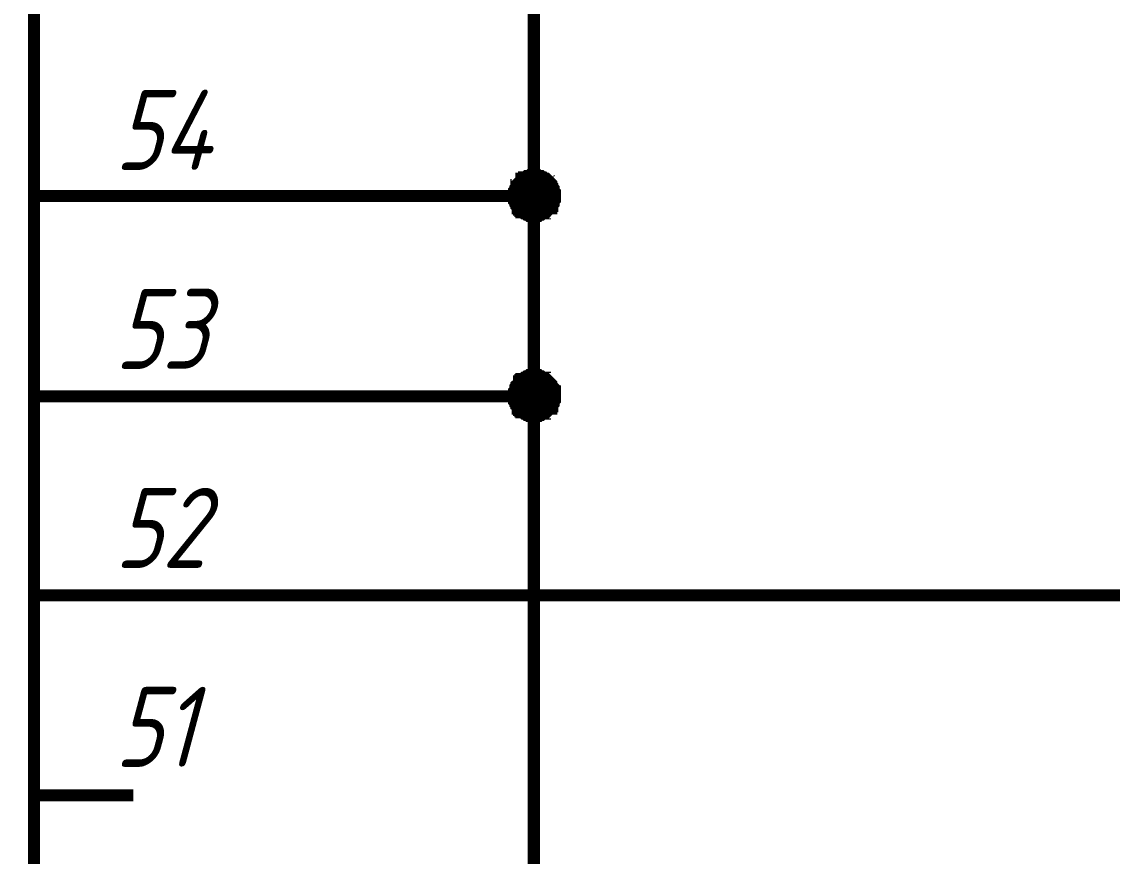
# Model space of a CAD drawing. Extents: x 260 to 1101, y 70 to 664.
# Drawn here: x 903.7 to 930.94, y 475.28 to 496.12 of the extents above; entities that cross this region are included whole.
import ezdxf

# ---------------------------------------------------------------- set-up
doc = ezdxf.new("R2010")
doc.units = 0
doc.header["$MEASUREMENT"] = 0
doc.layers.add('Sheet', color=255, linetype='CONTINUOUS')
doc.styles.add('GOST type A0', font='', dxfattribs={"oblique": 15, "height": 3.5})
doc.styles.get('GOST type A0').set_extended_font_data('GOST type A')

msp = doc.modelspace()

# ---------------------------------------------------------------- linework, layer by layer
at = {"layer": 'Sheet', "const_width": 0.3}
msp.add_lwpolyline([(846.521, 566.796), (904.006, 566.796), (904.006, 391.796), (846.521, 391.796), (846.521, 566.796)], close=True, dxfattribs=at)
at = {"layer": 'Sheet'}
for points, const_width in [([(906.49, 511.776), (909.037, 511.776), (909.037, 511.776), (916.49, 511.776), (916.49, 491.769)], 0.3), ([(915.993, 491.769), (915.993, 491.8), (915.993, 491.831), (915.993, 491.831), (915.993, 491.863), (915.993, 491.894), (916.024, 491.925), (916.024, 491.956), (916.024, 491.956), (916.055, 491.987), (916.055, 492.018), (916.055, 492.049), (916.087, 492.049), (916.087, 492.08), (916.118, 492.111), (916.118, 492.111), (916.149, 492.142), (916.149, 492.142), (916.18, 492.173), (916.18, 492.204), (916.211, 492.204), (916.242, 492.204), (916.242, 492.235), (916.273, 492.235), (916.304, 492.266), (916.304, 492.266), (916.335, 492.266), (916.366, 492.266), (916.397, 492.298), (916.428, 492.298), (916.428, 492.298), (916.459, 492.298), (916.49, 492.298)], 0.3), ([(915.993, 491.769), (915.993, 491.8), (915.993, 491.831), (915.993, 491.831), (915.993, 491.863), (915.993, 491.894), (916.024, 491.925), (916.024, 491.956), (916.024, 491.956), (916.055, 491.987), (916.055, 492.018), (916.055, 492.049), (916.087, 492.049), (916.087, 492.08), (916.118, 492.111), (916.118, 492.111), (916.149, 492.142), (916.149, 492.142), (916.18, 492.173), (916.18, 492.204), (916.211, 492.204), (916.242, 492.204), (916.242, 492.235), (916.273, 492.235), (916.304, 492.266), (916.304, 492.266), (916.335, 492.266), (916.366, 492.266), (916.397, 492.298), (916.428, 492.298), (916.428, 492.298), (916.459, 492.298), (916.49, 492.298)], 0.3), ([(915.993, 491.769), (915.993, 491.8), (915.993, 491.831), (915.993, 491.831), (915.993, 491.863), (915.993, 491.894), (916.024, 491.925), (916.024, 491.956), (916.024, 491.956), (916.055, 491.987), (916.055, 492.018), (916.055, 492.049), (916.087, 492.049), (916.087, 492.08), (916.118, 492.111), (916.118, 492.111), (916.149, 492.142), (916.149, 492.142), (916.18, 492.173), (916.18, 492.204), (916.211, 492.204), (916.242, 492.204), (916.242, 492.235), (916.273, 492.235), (916.304, 492.266), (916.304, 492.266), (916.335, 492.266), (916.366, 492.266), (916.397, 492.298), (916.428, 492.298), (916.428, 492.298), (916.459, 492.298), (916.49, 492.298)], 0.3), ([(915.993, 491.769), (915.993, 491.8), (915.993, 491.831), (915.993, 491.831), (915.993, 491.863), (915.993, 491.894), (916.024, 491.925), (916.024, 491.956), (916.024, 491.956), (916.055, 491.987), (916.055, 492.018), (916.055, 492.049), (916.087, 492.049), (916.087, 492.08), (916.118, 492.111), (916.118, 492.111), (916.149, 492.142), (916.149, 492.142), (916.18, 492.173), (916.18, 492.204), (916.211, 492.204), (916.242, 492.204), (916.242, 492.235), (916.273, 492.235), (916.304, 492.266), (916.304, 492.266), (916.335, 492.266), (916.366, 492.266), (916.397, 492.298), (916.428, 492.298), (916.428, 492.298), (916.459, 492.298), (916.49, 492.298)], 0.3), ([(916.49, 492.298), (916.49, 492.298)], 0.3), ([(916.49, 492.298), (916.521, 492.298), (916.552, 492.298), (916.552, 492.298), (916.583, 492.298), (916.615, 492.266), (916.646, 492.266), (916.677, 492.266), (916.677, 492.266), (916.708, 492.235), (916.739, 492.235), (916.77, 492.204), (916.77, 492.204), (916.801, 492.204), (916.832, 492.173), (916.832, 492.142), (916.863, 492.142), (916.863, 492.111), (916.894, 492.111), (916.925, 492.08), (916.925, 492.049), (916.925, 492.049), (916.956, 492.018), (916.956, 491.987), (916.987, 491.956), (916.987, 491.956), (916.987, 491.925), (916.987, 491.894), (917.018, 491.863), (917.018, 491.831), (917.018, 491.831), (917.018, 491.8), (917.018, 491.769)], 0.3), ([(916.49, 492.298), (916.49, 492.298)], 0.3), ([(916.49, 492.298), (916.521, 492.298), (916.552, 492.298), (916.552, 492.298), (916.583, 492.298), (916.615, 492.266), (916.646, 492.266), (916.677, 492.266), (916.677, 492.266), (916.708, 492.235), (916.739, 492.235), (916.77, 492.204), (916.77, 492.204), (916.801, 492.204), (916.832, 492.173), (916.832, 492.142), (916.863, 492.142), (916.863, 492.111), (916.894, 492.111), (916.925, 492.08), (916.925, 492.049), (916.925, 492.049), (916.956, 492.018), (916.956, 491.987), (916.987, 491.956), (916.987, 491.956), (916.987, 491.925), (916.987, 491.894), (917.018, 491.863), (917.018, 491.831), (917.018, 491.831), (917.018, 491.8), (917.018, 491.769)], 0.3), ([(916.49, 492.298), (916.49, 492.298)], 0.3), ([(916.49, 492.298), (916.521, 492.298), (916.552, 492.298), (916.552, 492.298), (916.583, 492.298), (916.615, 492.266), (916.646, 492.266), (916.677, 492.266), (916.677, 492.266), (916.708, 492.235), (916.739, 492.235), (916.77, 492.204), (916.77, 492.204), (916.801, 492.204), (916.832, 492.173), (916.832, 492.142), (916.863, 492.142), (916.863, 492.111), (916.894, 492.111), (916.925, 492.08), (916.925, 492.049), (916.925, 492.049), (916.956, 492.018), (916.956, 491.987), (916.987, 491.956), (916.987, 491.956), (916.987, 491.925), (916.987, 491.894), (917.018, 491.863), (917.018, 491.831), (917.018, 491.831), (917.018, 491.8), (917.018, 491.769)], 0.3), ([(916.49, 492.298), (916.49, 492.298)], 0.3), ([(916.49, 492.298), (916.521, 492.298), (916.552, 492.298), (916.552, 492.298), (916.583, 492.298), (916.615, 492.266), (916.646, 492.266), (916.677, 492.266), (916.677, 492.266), (916.708, 492.235), (916.739, 492.235), (916.77, 492.204), (916.77, 492.204), (916.801, 492.204), (916.832, 492.173), (916.832, 492.142), (916.863, 492.142), (916.863, 492.111), (916.894, 492.111), (916.925, 492.08), (916.925, 492.049), (916.925, 492.049), (916.956, 492.018), (916.956, 491.987), (916.987, 491.956), (916.987, 491.956), (916.987, 491.925), (916.987, 491.894), (917.018, 491.863), (917.018, 491.831), (917.018, 491.831), (917.018, 491.8), (917.018, 491.769)], 0.3), ([(915.993, 491.769), (915.993, 491.8), (915.993, 491.831), (915.993, 491.831), (915.993, 491.863), (915.993, 491.894), (916.024, 491.925), (916.024, 491.956), (916.024, 491.956), (916.055, 491.987), (916.055, 492.018), (916.055, 492.049), (916.087, 492.049), (916.087, 492.08), (916.118, 492.111), (916.118, 492.111), (916.149, 492.142), (916.149, 492.142), (916.18, 492.173), (916.18, 492.204), (916.211, 492.204), (916.242, 492.204), (916.242, 492.235), (916.273, 492.235), (916.304, 492.266), (916.304, 492.266), (916.335, 492.266), (916.366, 492.266), (916.397, 492.298), (916.428, 492.298), (916.428, 492.298), (916.459, 492.298), (916.49, 492.298)], 0.0991), ([(915.993, 491.769), (915.993, 491.8), (915.993, 491.831), (915.993, 491.831), (915.993, 491.863), (915.993, 491.894), (916.024, 491.925), (916.024, 491.956), (916.024, 491.956), (916.055, 491.987), (916.055, 492.018), (916.055, 492.049), (916.087, 492.049), (916.087, 492.08), (916.118, 492.111), (916.118, 492.111), (916.149, 492.142), (916.149, 492.142), (916.18, 492.173), (916.18, 492.204), (916.211, 492.204), (916.242, 492.204), (916.242, 492.235), (916.273, 492.235), (916.304, 492.266), (916.304, 492.266), (916.335, 492.266), (916.366, 492.266), (916.397, 492.298), (916.428, 492.298), (916.428, 492.298), (916.459, 492.298), (916.49, 492.298)], 0.0991), ([(915.993, 491.769), (915.993, 491.8), (915.993, 491.831), (915.993, 491.831), (915.993, 491.863), (915.993, 491.894), (916.024, 491.925), (916.024, 491.956), (916.024, 491.956), (916.055, 491.987), (916.055, 492.018), (916.055, 492.049), (916.087, 492.049), (916.087, 492.08), (916.118, 492.111), (916.118, 492.111), (916.149, 492.142), (916.149, 492.142), (916.18, 492.173), (916.18, 492.204), (916.211, 492.204), (916.242, 492.204), (916.242, 492.235), (916.273, 492.235), (916.304, 492.266), (916.304, 492.266), (916.335, 492.266), (916.366, 492.266), (916.397, 492.298), (916.428, 492.298), (916.428, 492.298), (916.459, 492.298), (916.49, 492.298)], 0.0991), ([(915.993, 491.769), (915.993, 491.8), (915.993, 491.831), (915.993, 491.831), (915.993, 491.863), (915.993, 491.894), (916.024, 491.925), (916.024, 491.956), (916.024, 491.956), (916.055, 491.987), (916.055, 492.018), (916.055, 492.049), (916.087, 492.049), (916.087, 492.08), (916.118, 492.111), (916.118, 492.111), (916.149, 492.142), (916.149, 492.142), (916.18, 492.173), (916.18, 492.204), (916.211, 492.204), (916.242, 492.204), (916.242, 492.235), (916.273, 492.235), (916.304, 492.266), (916.304, 492.266), (916.335, 492.266), (916.366, 492.266), (916.397, 492.298), (916.428, 492.298), (916.428, 492.298), (916.459, 492.298), (916.49, 492.298)], 0.0991), ([(916.49, 492.298), (916.49, 492.298)], 0.0991), ([(916.49, 492.298), (916.521, 492.298), (916.552, 492.298), (916.552, 492.298), (916.583, 492.298), (916.615, 492.266), (916.646, 492.266), (916.677, 492.266), (916.677, 492.266), (916.708, 492.235), (916.739, 492.235), (916.77, 492.204), (916.77, 492.204), (916.801, 492.204), (916.832, 492.173), (916.832, 492.142), (916.863, 492.142), (916.863, 492.111), (916.894, 492.111), (916.925, 492.08), (916.925, 492.049), (916.925, 492.049), (916.956, 492.018), (916.956, 491.987), (916.987, 491.956), (916.987, 491.956), (916.987, 491.925), (916.987, 491.894), (917.018, 491.863), (917.018, 491.831), (917.018, 491.831), (917.018, 491.8), (917.018, 491.769)], 0.0991), ([(916.49, 492.298), (916.49, 492.298)], 0.0991), ([(916.49, 492.298), (916.521, 492.298), (916.552, 492.298), (916.552, 492.298), (916.583, 492.298), (916.615, 492.266), (916.646, 492.266), (916.677, 492.266), (916.677, 492.266), (916.708, 492.235), (916.739, 492.235), (916.77, 492.204), (916.77, 492.204), (916.801, 492.204), (916.832, 492.173), (916.832, 492.142), (916.863, 492.142), (916.863, 492.111), (916.894, 492.111), (916.925, 492.08), (916.925, 492.049), (916.925, 492.049), (916.956, 492.018), (916.956, 491.987), (916.987, 491.956), (916.987, 491.956), (916.987, 491.925), (916.987, 491.894), (917.018, 491.863), (917.018, 491.831), (917.018, 491.831), (917.018, 491.8), (917.018, 491.769)], 0.0991), ([(916.49, 492.298), (916.49, 492.298)], 0.0991), ([(916.49, 492.298), (916.521, 492.298), (916.552, 492.298), (916.552, 492.298), (916.583, 492.298), (916.615, 492.266), (916.646, 492.266), (916.677, 492.266), (916.677, 492.266), (916.708, 492.235), (916.739, 492.235), (916.77, 492.204), (916.77, 492.204), (916.801, 492.204), (916.832, 492.173), (916.832, 492.142), (916.863, 492.142), (916.863, 492.111), (916.894, 492.111), (916.925, 492.08), (916.925, 492.049), (916.925, 492.049), (916.956, 492.018), (916.956, 491.987), (916.987, 491.956), (916.987, 491.956), (916.987, 491.925), (916.987, 491.894), (917.018, 491.863), (917.018, 491.831), (917.018, 491.831), (917.018, 491.8), (917.018, 491.769)], 0.0991), ([(916.49, 492.298), (916.49, 492.298)], 0.0991), ([(916.49, 492.298), (916.521, 492.298), (916.552, 492.298), (916.552, 492.298), (916.583, 492.298), (916.615, 492.266), (916.646, 492.266), (916.677, 492.266), (916.677, 492.266), (916.708, 492.235), (916.739, 492.235), (916.77, 492.204), (916.77, 492.204), (916.801, 492.204), (916.832, 492.173), (916.832, 492.142), (916.863, 492.142), (916.863, 492.111), (916.894, 492.111), (916.925, 492.08), (916.925, 492.049), (916.925, 492.049), (916.956, 492.018), (916.956, 491.987), (916.987, 491.956), (916.987, 491.956), (916.987, 491.925), (916.987, 491.894), (917.018, 491.863), (917.018, 491.831), (917.018, 491.831), (917.018, 491.8), (917.018, 491.769)], 0.0991), ([(904.006, 491.769), (906.49, 491.769)], 0.3), ([(906.49, 491.769), (911.583, 491.769), (911.583, 491.769), (916.49, 491.769), (916.49, 486.768)], 0.3), ([(916.49, 491.272), (916.459, 491.272), (916.428, 491.272), (916.428, 491.272), (916.397, 491.272), (916.366, 491.272), (916.335, 491.303), (916.304, 491.303), (916.304, 491.303), (916.273, 491.334), (916.242, 491.334), (916.242, 491.334), (916.211, 491.365), (916.18, 491.365), (916.18, 491.397), (916.149, 491.397), (916.149, 491.428), (916.118, 491.428), (916.118, 491.459), (916.087, 491.459), (916.087, 491.49), (916.055, 491.521), (916.055, 491.521), (916.055, 491.552), (916.024, 491.583), (916.024, 491.583), (916.024, 491.614), (915.993, 491.645), (915.993, 491.676), (915.993, 491.707), (915.993, 491.707), (915.993, 491.738), (915.993, 491.769)], 0.3), ([(915.993, 491.769), (915.993, 491.769)], 0.3), ([(916.49, 491.272), (916.459, 491.272), (916.428, 491.272), (916.428, 491.272), (916.397, 491.272), (916.366, 491.272), (916.335, 491.303), (916.304, 491.303), (916.304, 491.303), (916.273, 491.334), (916.242, 491.334), (916.242, 491.334), (916.211, 491.365), (916.18, 491.365), (916.18, 491.397), (916.149, 491.397), (916.149, 491.428), (916.118, 491.428), (916.118, 491.459), (916.087, 491.459), (916.087, 491.49), (916.055, 491.521), (916.055, 491.521), (916.055, 491.552), (916.024, 491.583), (916.024, 491.583), (916.024, 491.614), (915.993, 491.645), (915.993, 491.676), (915.993, 491.707), (915.993, 491.707), (915.993, 491.738), (915.993, 491.769)], 0.3), ([(915.993, 491.769), (915.993, 491.769)], 0.3), ([(916.49, 491.272), (916.459, 491.272), (916.428, 491.272), (916.428, 491.272), (916.397, 491.272), (916.366, 491.272), (916.335, 491.303), (916.304, 491.303), (916.304, 491.303), (916.273, 491.334), (916.242, 491.334), (916.242, 491.334), (916.211, 491.365), (916.18, 491.365), (916.18, 491.397), (916.149, 491.397), (916.149, 491.428), (916.118, 491.428), (916.118, 491.459), (916.087, 491.459), (916.087, 491.49), (916.055, 491.521), (916.055, 491.521), (916.055, 491.552), (916.024, 491.583), (916.024, 491.583), (916.024, 491.614), (915.993, 491.645), (915.993, 491.676), (915.993, 491.707), (915.993, 491.707), (915.993, 491.738), (915.993, 491.769)], 0.3), ([(915.993, 491.769), (915.993, 491.769)], 0.3), ([(916.49, 491.272), (916.459, 491.272), (916.428, 491.272), (916.428, 491.272), (916.397, 491.272), (916.366, 491.272), (916.335, 491.303), (916.304, 491.303), (916.304, 491.303), (916.273, 491.334), (916.242, 491.334), (916.242, 491.334), (916.211, 491.365), (916.18, 491.365), (916.18, 491.397), (916.149, 491.397), (916.149, 491.428), (916.118, 491.428), (916.118, 491.459), (916.087, 491.459), (916.087, 491.49), (916.055, 491.521), (916.055, 491.521), (916.055, 491.552), (916.024, 491.583), (916.024, 491.583), (916.024, 491.614), (915.993, 491.645), (915.993, 491.676), (915.993, 491.707), (915.993, 491.707), (915.993, 491.738), (915.993, 491.769)], 0.3), ([(915.993, 491.769), (915.993, 491.769)], 0.3), ([(917.018, 491.769), (917.018, 491.738), (917.018, 491.707), (917.018, 491.707), (917.018, 491.676), (916.987, 491.645), (916.987, 491.614), (916.987, 491.583), (916.987, 491.583), (916.956, 491.552), (916.956, 491.521), (916.925, 491.521), (916.925, 491.49), (916.925, 491.459), (916.894, 491.459), (916.863, 491.428), (916.863, 491.428), (916.832, 491.397), (916.832, 491.397), (916.801, 491.365), (916.77, 491.365), (916.77, 491.334), (916.739, 491.334), (916.708, 491.334), (916.677, 491.303), (916.677, 491.303), (916.646, 491.303), (916.615, 491.272), (916.583, 491.272), (916.552, 491.272), (916.552, 491.272), (916.521, 491.272), (916.49, 491.272)], 0.3), ([(917.018, 491.769), (917.018, 491.738), (917.018, 491.707), (917.018, 491.707), (917.018, 491.676), (916.987, 491.645), (916.987, 491.614), (916.987, 491.583), (916.987, 491.583), (916.956, 491.552), (916.956, 491.521), (916.925, 491.521), (916.925, 491.49), (916.925, 491.459), (916.894, 491.459), (916.863, 491.428), (916.863, 491.428), (916.832, 491.397), (916.832, 491.397), (916.801, 491.365), (916.77, 491.365), (916.77, 491.334), (916.739, 491.334), (916.708, 491.334), (916.677, 491.303), (916.677, 491.303), (916.646, 491.303), (916.615, 491.272), (916.583, 491.272), (916.552, 491.272), (916.552, 491.272), (916.521, 491.272), (916.49, 491.272)], 0.3), ([(917.018, 491.769), (917.018, 491.738), (917.018, 491.707), (917.018, 491.707), (917.018, 491.676), (916.987, 491.645), (916.987, 491.614), (916.987, 491.583), (916.987, 491.583), (916.956, 491.552), (916.956, 491.521), (916.925, 491.521), (916.925, 491.49), (916.925, 491.459), (916.894, 491.459), (916.863, 491.428), (916.863, 491.428), (916.832, 491.397), (916.832, 491.397), (916.801, 491.365), (916.77, 491.365), (916.77, 491.334), (916.739, 491.334), (916.708, 491.334), (916.677, 491.303), (916.677, 491.303), (916.646, 491.303), (916.615, 491.272), (916.583, 491.272), (916.552, 491.272), (916.552, 491.272), (916.521, 491.272), (916.49, 491.272)], 0.3), ([(917.018, 491.769), (917.018, 491.738), (917.018, 491.707), (917.018, 491.707), (917.018, 491.676), (916.987, 491.645), (916.987, 491.614), (916.987, 491.583), (916.987, 491.583), (916.956, 491.552), (916.956, 491.521), (916.925, 491.521), (916.925, 491.49), (916.925, 491.459), (916.894, 491.459), (916.863, 491.428), (916.863, 491.428), (916.832, 491.397), (916.832, 491.397), (916.801, 491.365), (916.77, 491.365), (916.77, 491.334), (916.739, 491.334), (916.708, 491.334), (916.677, 491.303), (916.677, 491.303), (916.646, 491.303), (916.615, 491.272), (916.583, 491.272), (916.552, 491.272), (916.552, 491.272), (916.521, 491.272), (916.49, 491.272)], 0.3), ([(917.018, 491.769), (917.018, 491.769), (917.018, 491.769), (917.018, 491.769), (917.018, 491.769), (917.018, 491.769), (917.018, 491.769), (917.018, 491.769), (917.018, 491.769), (917.018, 491.769), (917.018, 491.769), (917.018, 491.769), (917.018, 491.769), (917.018, 491.769), (917.018, 491.769), (917.018, 491.769), (917.018, 491.769), (917.018, 491.769), (917.018, 491.769), (917.018, 491.769), (917.018, 491.769), (917.018, 491.769), (917.018, 491.769), (917.018, 491.769), (917.018, 491.769), (917.018, 491.769), (917.018, 491.769), (917.018, 491.769), (917.018, 491.769), (917.018, 491.769), (917.018, 491.769), (917.018, 491.769), (917.018, 491.769)], 0.3), ([(917.018, 491.769), (917.018, 491.769)], 0.3), ([(917.018, 491.769), (917.018, 491.769), (917.018, 491.769), (917.018, 491.769), (917.018, 491.769), (917.018, 491.769), (917.018, 491.769), (917.018, 491.769), (917.018, 491.769), (917.018, 491.769), (917.018, 491.769), (917.018, 491.769), (917.018, 491.769), (917.018, 491.769), (917.018, 491.769), (917.018, 491.769), (917.018, 491.769), (917.018, 491.769), (917.018, 491.769), (917.018, 491.769), (917.018, 491.769), (917.018, 491.769), (917.018, 491.769), (917.018, 491.769), (917.018, 491.769), (917.018, 491.769), (917.018, 491.769), (917.018, 491.769), (917.018, 491.769), (917.018, 491.769), (917.018, 491.769), (917.018, 491.769), (917.018, 491.769)], 0.3), ([(917.018, 491.769), (917.018, 491.769)], 0.3), ([(917.018, 491.769), (917.018, 491.769), (917.018, 491.769), (917.018, 491.769), (917.018, 491.769), (917.018, 491.769), (917.018, 491.769), (917.018, 491.769), (917.018, 491.769), (917.018, 491.769), (917.018, 491.769), (917.018, 491.769), (917.018, 491.769), (917.018, 491.769), (917.018, 491.769), (917.018, 491.769), (917.018, 491.769), (917.018, 491.769), (917.018, 491.769), (917.018, 491.769), (917.018, 491.769), (917.018, 491.769), (917.018, 491.769), (917.018, 491.769), (917.018, 491.769), (917.018, 491.769), (917.018, 491.769), (917.018, 491.769), (917.018, 491.769), (917.018, 491.769), (917.018, 491.769), (917.018, 491.769), (917.018, 491.769)], 0.3), ([(917.018, 491.769), (917.018, 491.769)], 0.3), ([(917.018, 491.769), (917.018, 491.769), (917.018, 491.769), (917.018, 491.769), (917.018, 491.769), (917.018, 491.769), (917.018, 491.769), (917.018, 491.769), (917.018, 491.769), (917.018, 491.769), (917.018, 491.769), (917.018, 491.769), (917.018, 491.769), (917.018, 491.769), (917.018, 491.769), (917.018, 491.769), (917.018, 491.769), (917.018, 491.769), (917.018, 491.769), (917.018, 491.769), (917.018, 491.769), (917.018, 491.769), (917.018, 491.769), (917.018, 491.769), (917.018, 491.769), (917.018, 491.769), (917.018, 491.769), (917.018, 491.769), (917.018, 491.769), (917.018, 491.769), (917.018, 491.769), (917.018, 491.769), (917.018, 491.769)], 0.3), ([(917.018, 491.769), (917.018, 491.769)], 0.3), ([(916.49, 491.272), (916.459, 491.272), (916.428, 491.272), (916.428, 491.272), (916.397, 491.272), (916.366, 491.272), (916.335, 491.303), (916.304, 491.303), (916.304, 491.303), (916.273, 491.334), (916.242, 491.334), (916.242, 491.334), (916.211, 491.365), (916.18, 491.365), (916.18, 491.397), (916.149, 491.397), (916.149, 491.428), (916.118, 491.428), (916.118, 491.459), (916.087, 491.459), (916.087, 491.49), (916.055, 491.521), (916.055, 491.521), (916.055, 491.552), (916.024, 491.583), (916.024, 491.583), (916.024, 491.614), (915.993, 491.645), (915.993, 491.676), (915.993, 491.707), (915.993, 491.707), (915.993, 491.738), (915.993, 491.769)], 0.0991), ([(915.993, 491.769), (915.993, 491.769)], 0.0991), ([(916.49, 491.272), (916.459, 491.272), (916.428, 491.272), (916.428, 491.272), (916.397, 491.272), (916.366, 491.272), (916.335, 491.303), (916.304, 491.303), (916.304, 491.303), (916.273, 491.334), (916.242, 491.334), (916.242, 491.334), (916.211, 491.365), (916.18, 491.365), (916.18, 491.397), (916.149, 491.397), (916.149, 491.428), (916.118, 491.428), (916.118, 491.459), (916.087, 491.459), (916.087, 491.49), (916.055, 491.521), (916.055, 491.521), (916.055, 491.552), (916.024, 491.583), (916.024, 491.583), (916.024, 491.614), (915.993, 491.645), (915.993, 491.676), (915.993, 491.707), (915.993, 491.707), (915.993, 491.738), (915.993, 491.769)], 0.0991), ([(915.993, 491.769), (915.993, 491.769)], 0.0991), ([(916.49, 491.272), (916.459, 491.272), (916.428, 491.272), (916.428, 491.272), (916.397, 491.272), (916.366, 491.272), (916.335, 491.303), (916.304, 491.303), (916.304, 491.303), (916.273, 491.334), (916.242, 491.334), (916.242, 491.334), (916.211, 491.365), (916.18, 491.365), (916.18, 491.397), (916.149, 491.397), (916.149, 491.428), (916.118, 491.428), (916.118, 491.459), (916.087, 491.459), (916.087, 491.49), (916.055, 491.521), (916.055, 491.521), (916.055, 491.552), (916.024, 491.583), (916.024, 491.583), (916.024, 491.614), (915.993, 491.645), (915.993, 491.676), (915.993, 491.707), (915.993, 491.707), (915.993, 491.738), (915.993, 491.769)], 0.0991), ([(915.993, 491.769), (915.993, 491.769)], 0.0991), ([(916.49, 491.272), (916.459, 491.272), (916.428, 491.272), (916.428, 491.272), (916.397, 491.272), (916.366, 491.272), (916.335, 491.303), (916.304, 491.303), (916.304, 491.303), (916.273, 491.334), (916.242, 491.334), (916.242, 491.334), (916.211, 491.365), (916.18, 491.365), (916.18, 491.397), (916.149, 491.397), (916.149, 491.428), (916.118, 491.428), (916.118, 491.459), (916.087, 491.459), (916.087, 491.49), (916.055, 491.521), (916.055, 491.521), (916.055, 491.552), (916.024, 491.583), (916.024, 491.583), (916.024, 491.614), (915.993, 491.645), (915.993, 491.676), (915.993, 491.707), (915.993, 491.707), (915.993, 491.738), (915.993, 491.769)], 0.0991), ([(915.993, 491.769), (915.993, 491.769)], 0.0991), ([(917.018, 491.769), (917.018, 491.738), (917.018, 491.707), (917.018, 491.707), (917.018, 491.676), (916.987, 491.645), (916.987, 491.614), (916.987, 491.583), (916.987, 491.583), (916.956, 491.552), (916.956, 491.521), (916.925, 491.521), (916.925, 491.49), (916.925, 491.459), (916.894, 491.459), (916.863, 491.428), (916.863, 491.428), (916.832, 491.397), (916.832, 491.397), (916.801, 491.365), (916.77, 491.365), (916.77, 491.334), (916.739, 491.334), (916.708, 491.334), (916.677, 491.303), (916.677, 491.303), (916.646, 491.303), (916.615, 491.272), (916.583, 491.272), (916.552, 491.272), (916.552, 491.272), (916.521, 491.272), (916.49, 491.272)], 0.0991), ([(917.018, 491.769), (917.018, 491.738), (917.018, 491.707), (917.018, 491.707), (917.018, 491.676), (916.987, 491.645), (916.987, 491.614), (916.987, 491.583), (916.987, 491.583), (916.956, 491.552), (916.956, 491.521), (916.925, 491.521), (916.925, 491.49), (916.925, 491.459), (916.894, 491.459), (916.863, 491.428), (916.863, 491.428), (916.832, 491.397), (916.832, 491.397), (916.801, 491.365), (916.77, 491.365), (916.77, 491.334), (916.739, 491.334), (916.708, 491.334), (916.677, 491.303), (916.677, 491.303), (916.646, 491.303), (916.615, 491.272), (916.583, 491.272), (916.552, 491.272), (916.552, 491.272), (916.521, 491.272), (916.49, 491.272)], 0.0991), ([(917.018, 491.769), (917.018, 491.738), (917.018, 491.707), (917.018, 491.707), (917.018, 491.676), (916.987, 491.645), (916.987, 491.614), (916.987, 491.583), (916.987, 491.583), (916.956, 491.552), (916.956, 491.521), (916.925, 491.521), (916.925, 491.49), (916.925, 491.459), (916.894, 491.459), (916.863, 491.428), (916.863, 491.428), (916.832, 491.397), (916.832, 491.397), (916.801, 491.365), (916.77, 491.365), (916.77, 491.334), (916.739, 491.334), (916.708, 491.334), (916.677, 491.303), (916.677, 491.303), (916.646, 491.303), (916.615, 491.272), (916.583, 491.272), (916.552, 491.272), (916.552, 491.272), (916.521, 491.272), (916.49, 491.272)], 0.0991), ([(917.018, 491.769), (917.018, 491.738), (917.018, 491.707), (917.018, 491.707), (917.018, 491.676), (916.987, 491.645), (916.987, 491.614), (916.987, 491.583), (916.987, 491.583), (916.956, 491.552), (916.956, 491.521), (916.925, 491.521), (916.925, 491.49), (916.925, 491.459), (916.894, 491.459), (916.863, 491.428), (916.863, 491.428), (916.832, 491.397), (916.832, 491.397), (916.801, 491.365), (916.77, 491.365), (916.77, 491.334), (916.739, 491.334), (916.708, 491.334), (916.677, 491.303), (916.677, 491.303), (916.646, 491.303), (916.615, 491.272), (916.583, 491.272), (916.552, 491.272), (916.552, 491.272), (916.521, 491.272), (916.49, 491.272)], 0.0991), ([(917.018, 491.769), (917.018, 491.769), (917.018, 491.769), (917.018, 491.769), (917.018, 491.769), (917.018, 491.769), (917.018, 491.769), (917.018, 491.769), (917.018, 491.769), (917.018, 491.769), (917.018, 491.769), (917.018, 491.769), (917.018, 491.769), (917.018, 491.769), (917.018, 491.769), (917.018, 491.769), (917.018, 491.769), (917.018, 491.769), (917.018, 491.769), (917.018, 491.769), (917.018, 491.769), (917.018, 491.769), (917.018, 491.769), (917.018, 491.769), (917.018, 491.769), (917.018, 491.769), (917.018, 491.769), (917.018, 491.769), (917.018, 491.769), (917.018, 491.769), (917.018, 491.769), (917.018, 491.769), (917.018, 491.769)], 0.0991), ([(917.018, 491.769), (917.018, 491.769)], 0.0991), ([(917.018, 491.769), (917.018, 491.769), (917.018, 491.769), (917.018, 491.769), (917.018, 491.769), (917.018, 491.769), (917.018, 491.769), (917.018, 491.769), (917.018, 491.769), (917.018, 491.769), (917.018, 491.769), (917.018, 491.769), (917.018, 491.769), (917.018, 491.769), (917.018, 491.769), (917.018, 491.769), (917.018, 491.769), (917.018, 491.769), (917.018, 491.769), (917.018, 491.769), (917.018, 491.769), (917.018, 491.769), (917.018, 491.769), (917.018, 491.769), (917.018, 491.769), (917.018, 491.769), (917.018, 491.769), (917.018, 491.769), (917.018, 491.769), (917.018, 491.769), (917.018, 491.769), (917.018, 491.769), (917.018, 491.769)], 0.0991), ([(917.018, 491.769), (917.018, 491.769)], 0.0991), ([(917.018, 491.769), (917.018, 491.769), (917.018, 491.769), (917.018, 491.769), (917.018, 491.769), (917.018, 491.769), (917.018, 491.769), (917.018, 491.769), (917.018, 491.769), (917.018, 491.769), (917.018, 491.769), (917.018, 491.769), (917.018, 491.769), (917.018, 491.769), (917.018, 491.769), (917.018, 491.769), (917.018, 491.769), (917.018, 491.769), (917.018, 491.769), (917.018, 491.769), (917.018, 491.769), (917.018, 491.769), (917.018, 491.769), (917.018, 491.769), (917.018, 491.769), (917.018, 491.769), (917.018, 491.769), (917.018, 491.769), (917.018, 491.769), (917.018, 491.769), (917.018, 491.769), (917.018, 491.769), (917.018, 491.769)], 0.0991), ([(917.018, 491.769), (917.018, 491.769)], 0.0991), ([(917.018, 491.769), (917.018, 491.769), (917.018, 491.769), (917.018, 491.769), (917.018, 491.769), (917.018, 491.769), (917.018, 491.769), (917.018, 491.769), (917.018, 491.769), (917.018, 491.769), (917.018, 491.769), (917.018, 491.769), (917.018, 491.769), (917.018, 491.769), (917.018, 491.769), (917.018, 491.769), (917.018, 491.769), (917.018, 491.769), (917.018, 491.769), (917.018, 491.769), (917.018, 491.769), (917.018, 491.769), (917.018, 491.769), (917.018, 491.769), (917.018, 491.769), (917.018, 491.769), (917.018, 491.769), (917.018, 491.769), (917.018, 491.769), (917.018, 491.769), (917.018, 491.769), (917.018, 491.769), (917.018, 491.769)], 0.0991), ([(917.018, 491.769), (917.018, 491.769)], 0.0991), ([(915.993, 486.768), (915.993, 486.799), (915.993, 486.83), (915.993, 486.861), (915.993, 486.892), (915.993, 486.892), (916.024, 486.923), (916.024, 486.954), (916.024, 486.985), (916.055, 487.016), (916.055, 487.016), (916.055, 487.047), (916.087, 487.078), (916.087, 487.078), (916.118, 487.109), (916.118, 487.14), (916.149, 487.14), (916.149, 487.171), (916.18, 487.171), (916.18, 487.203), (916.211, 487.203), (916.242, 487.234), (916.242, 487.234), (916.273, 487.234), (916.304, 487.265), (916.304, 487.265), (916.335, 487.265), (916.366, 487.296), (916.397, 487.296), (916.428, 487.296), (916.428, 487.296), (916.459, 487.296), (916.49, 487.296)], 0.3), ([(915.993, 486.768), (915.993, 486.799), (915.993, 486.83), (915.993, 486.861), (915.993, 486.892), (915.993, 486.892), (916.024, 486.923), (916.024, 486.954), (916.024, 486.985), (916.055, 487.016), (916.055, 487.016), (916.055, 487.047), (916.087, 487.078), (916.087, 487.078), (916.118, 487.109), (916.118, 487.14), (916.149, 487.14), (916.149, 487.171), (916.18, 487.171), (916.18, 487.203), (916.211, 487.203), (916.242, 487.234), (916.242, 487.234), (916.273, 487.234), (916.304, 487.265), (916.304, 487.265), (916.335, 487.265), (916.366, 487.296), (916.397, 487.296), (916.428, 487.296), (916.428, 487.296), (916.459, 487.296), (916.49, 487.296)], 0.3), ([(915.993, 486.768), (915.993, 486.799), (915.993, 486.83), (915.993, 486.861), (915.993, 486.892), (915.993, 486.892), (916.024, 486.923), (916.024, 486.954), (916.024, 486.985), (916.055, 487.016), (916.055, 487.016), (916.055, 487.047), (916.087, 487.078), (916.087, 487.078), (916.118, 487.109), (916.118, 487.14), (916.149, 487.14), (916.149, 487.171), (916.18, 487.171), (916.18, 487.203), (916.211, 487.203), (916.242, 487.234), (916.242, 487.234), (916.273, 487.234), (916.304, 487.265), (916.304, 487.265), (916.335, 487.265), (916.366, 487.296), (916.397, 487.296), (916.428, 487.296), (916.428, 487.296), (916.459, 487.296), (916.49, 487.296)], 0.3), ([(915.993, 486.768), (915.993, 486.799), (915.993, 486.83), (915.993, 486.861), (915.993, 486.892), (915.993, 486.892), (916.024, 486.923), (916.024, 486.954), (916.024, 486.985), (916.055, 487.016), (916.055, 487.016), (916.055, 487.047), (916.087, 487.078), (916.087, 487.078), (916.118, 487.109), (916.118, 487.14), (916.149, 487.14), (916.149, 487.171), (916.18, 487.171), (916.18, 487.203), (916.211, 487.203), (916.242, 487.234), (916.242, 487.234), (916.273, 487.234), (916.304, 487.265), (916.304, 487.265), (916.335, 487.265), (916.366, 487.296), (916.397, 487.296), (916.428, 487.296), (916.428, 487.296), (916.459, 487.296), (916.49, 487.296)], 0.3), ([(915.993, 486.768), (915.993, 486.799), (915.993, 486.83), (915.993, 486.861), (915.993, 486.892), (915.993, 486.892), (916.024, 486.923), (916.024, 486.954), (916.024, 486.985), (916.055, 487.016), (916.055, 487.016), (916.055, 487.047), (916.087, 487.078), (916.087, 487.078), (916.118, 487.109), (916.118, 487.14), (916.149, 487.14), (916.149, 487.171), (916.18, 487.171), (916.18, 487.203), (916.211, 487.203), (916.242, 487.234), (916.242, 487.234), (916.273, 487.234), (916.304, 487.265), (916.304, 487.265), (916.335, 487.265), (916.366, 487.296), (916.397, 487.296), (916.428, 487.296), (916.428, 487.296), (916.459, 487.296), (916.49, 487.296)], 0.0991), ([(915.993, 486.768), (915.993, 486.799), (915.993, 486.83), (915.993, 486.861), (915.993, 486.892), (915.993, 486.892), (916.024, 486.923), (916.024, 486.954), (916.024, 486.985), (916.055, 487.016), (916.055, 487.016), (916.055, 487.047), (916.087, 487.078), (916.087, 487.078), (916.118, 487.109), (916.118, 487.14), (916.149, 487.14), (916.149, 487.171), (916.18, 487.171), (916.18, 487.203), (916.211, 487.203), (916.242, 487.234), (916.242, 487.234), (916.273, 487.234), (916.304, 487.265), (916.304, 487.265), (916.335, 487.265), (916.366, 487.296), (916.397, 487.296), (916.428, 487.296), (916.428, 487.296), (916.459, 487.296), (916.49, 487.296)], 0.0991), ([(915.993, 486.768), (915.993, 486.799), (915.993, 486.83), (915.993, 486.861), (915.993, 486.892), (915.993, 486.892), (916.024, 486.923), (916.024, 486.954), (916.024, 486.985), (916.055, 487.016), (916.055, 487.016), (916.055, 487.047), (916.087, 487.078), (916.087, 487.078), (916.118, 487.109), (916.118, 487.14), (916.149, 487.14), (916.149, 487.171), (916.18, 487.171), (916.18, 487.203), (916.211, 487.203), (916.242, 487.234), (916.242, 487.234), (916.273, 487.234), (916.304, 487.265), (916.304, 487.265), (916.335, 487.265), (916.366, 487.296), (916.397, 487.296), (916.428, 487.296), (916.428, 487.296), (916.459, 487.296), (916.49, 487.296)], 0.0991), ([(915.993, 486.768), (915.993, 486.799), (915.993, 486.83), (915.993, 486.861), (915.993, 486.892), (915.993, 486.892), (916.024, 486.923), (916.024, 486.954), (916.024, 486.985), (916.055, 487.016), (916.055, 487.016), (916.055, 487.047), (916.087, 487.078), (916.087, 487.078), (916.118, 487.109), (916.118, 487.14), (916.149, 487.14), (916.149, 487.171), (916.18, 487.171), (916.18, 487.203), (916.211, 487.203), (916.242, 487.234), (916.242, 487.234), (916.273, 487.234), (916.304, 487.265), (916.304, 487.265), (916.335, 487.265), (916.366, 487.296), (916.397, 487.296), (916.428, 487.296), (916.428, 487.296), (916.459, 487.296), (916.49, 487.296)], 0.0991), ([(916.49, 487.296), (916.49, 487.296)], 0.3), ([(916.49, 487.296), (916.521, 487.296), (916.552, 487.296), (916.552, 487.296), (916.583, 487.296), (916.615, 487.296), (916.646, 487.265), (916.677, 487.265), (916.677, 487.265), (916.708, 487.234), (916.739, 487.234), (916.77, 487.234), (916.77, 487.203), (916.801, 487.203), (916.832, 487.171), (916.832, 487.171), (916.863, 487.14), (916.863, 487.14), (916.894, 487.109), (916.925, 487.078), (916.925, 487.078), (916.925, 487.047), (916.956, 487.016), (916.956, 487.016), (916.987, 486.985), (916.987, 486.954), (916.987, 486.923), (916.987, 486.892), (917.018, 486.892), (917.018, 486.861), (917.018, 486.83), (917.018, 486.799), (917.018, 486.768)], 0.3), ([(916.49, 487.296), (916.49, 487.296)], 0.3), ([(916.49, 487.296), (916.521, 487.296), (916.552, 487.296), (916.552, 487.296), (916.583, 487.296), (916.615, 487.296), (916.646, 487.265), (916.677, 487.265), (916.677, 487.265), (916.708, 487.234), (916.739, 487.234), (916.77, 487.234), (916.77, 487.203), (916.801, 487.203), (916.832, 487.171), (916.832, 487.171), (916.863, 487.14), (916.863, 487.14), (916.894, 487.109), (916.925, 487.078), (916.925, 487.078), (916.925, 487.047), (916.956, 487.016), (916.956, 487.016), (916.987, 486.985), (916.987, 486.954), (916.987, 486.923), (916.987, 486.892), (917.018, 486.892), (917.018, 486.861), (917.018, 486.83), (917.018, 486.799), (917.018, 486.768)], 0.3), ([(916.49, 487.296), (916.49, 487.296)], 0.3), ([(916.49, 487.296), (916.521, 487.296), (916.552, 487.296), (916.552, 487.296), (916.583, 487.296), (916.615, 487.296), (916.646, 487.265), (916.677, 487.265), (916.677, 487.265), (916.708, 487.234), (916.739, 487.234), (916.77, 487.234), (916.77, 487.203), (916.801, 487.203), (916.832, 487.171), (916.832, 487.171), (916.863, 487.14), (916.863, 487.14), (916.894, 487.109), (916.925, 487.078), (916.925, 487.078), (916.925, 487.047), (916.956, 487.016), (916.956, 487.016), (916.987, 486.985), (916.987, 486.954), (916.987, 486.923), (916.987, 486.892), (917.018, 486.892), (917.018, 486.861), (917.018, 486.83), (917.018, 486.799), (917.018, 486.768)], 0.3), ([(916.49, 487.296), (916.49, 487.296)], 0.3), ([(916.49, 487.296), (916.521, 487.296), (916.552, 487.296), (916.552, 487.296), (916.583, 487.296), (916.615, 487.296), (916.646, 487.265), (916.677, 487.265), (916.677, 487.265), (916.708, 487.234), (916.739, 487.234), (916.77, 487.234), (916.77, 487.203), (916.801, 487.203), (916.832, 487.171), (916.832, 487.171), (916.863, 487.14), (916.863, 487.14), (916.894, 487.109), (916.925, 487.078), (916.925, 487.078), (916.925, 487.047), (916.956, 487.016), (916.956, 487.016), (916.987, 486.985), (916.987, 486.954), (916.987, 486.923), (916.987, 486.892), (917.018, 486.892), (917.018, 486.861), (917.018, 486.83), (917.018, 486.799), (917.018, 486.768)], 0.3), ([(916.49, 487.296), (916.49, 487.296)], 0.0991), ([(916.49, 487.296), (916.521, 487.296), (916.552, 487.296), (916.552, 487.296), (916.583, 487.296), (916.615, 487.296), (916.646, 487.265), (916.677, 487.265), (916.677, 487.265), (916.708, 487.234), (916.739, 487.234), (916.77, 487.234), (916.77, 487.203), (916.801, 487.203), (916.832, 487.171), (916.832, 487.171), (916.863, 487.14), (916.863, 487.14), (916.894, 487.109), (916.925, 487.078), (916.925, 487.078), (916.925, 487.047), (916.956, 487.016), (916.956, 487.016), (916.987, 486.985), (916.987, 486.954), (916.987, 486.923), (916.987, 486.892), (917.018, 486.892), (917.018, 486.861), (917.018, 486.83), (917.018, 486.799), (917.018, 486.768)], 0.0991), ([(916.49, 487.296), (916.49, 487.296)], 0.0991), ([(916.49, 487.296), (916.521, 487.296), (916.552, 487.296), (916.552, 487.296), (916.583, 487.296), (916.615, 487.296), (916.646, 487.265), (916.677, 487.265), (916.677, 487.265), (916.708, 487.234), (916.739, 487.234), (916.77, 487.234), (916.77, 487.203), (916.801, 487.203), (916.832, 487.171), (916.832, 487.171), (916.863, 487.14), (916.863, 487.14), (916.894, 487.109), (916.925, 487.078), (916.925, 487.078), (916.925, 487.047), (916.956, 487.016), (916.956, 487.016), (916.987, 486.985), (916.987, 486.954), (916.987, 486.923), (916.987, 486.892), (917.018, 486.892), (917.018, 486.861), (917.018, 486.83), (917.018, 486.799), (917.018, 486.768)], 0.0991), ([(916.49, 487.296), (916.49, 487.296)], 0.0991), ([(916.49, 487.296), (916.521, 487.296), (916.552, 487.296), (916.552, 487.296), (916.583, 487.296), (916.615, 487.296), (916.646, 487.265), (916.677, 487.265), (916.677, 487.265), (916.708, 487.234), (916.739, 487.234), (916.77, 487.234), (916.77, 487.203), (916.801, 487.203), (916.832, 487.171), (916.832, 487.171), (916.863, 487.14), (916.863, 487.14), (916.894, 487.109), (916.925, 487.078), (916.925, 487.078), (916.925, 487.047), (916.956, 487.016), (916.956, 487.016), (916.987, 486.985), (916.987, 486.954), (916.987, 486.923), (916.987, 486.892), (917.018, 486.892), (917.018, 486.861), (917.018, 486.83), (917.018, 486.799), (917.018, 486.768)], 0.0991), ([(916.49, 487.296), (916.49, 487.296)], 0.0991), ([(916.49, 487.296), (916.521, 487.296), (916.552, 487.296), (916.552, 487.296), (916.583, 487.296), (916.615, 487.296), (916.646, 487.265), (916.677, 487.265), (916.677, 487.265), (916.708, 487.234), (916.739, 487.234), (916.77, 487.234), (916.77, 487.203), (916.801, 487.203), (916.832, 487.171), (916.832, 487.171), (916.863, 487.14), (916.863, 487.14), (916.894, 487.109), (916.925, 487.078), (916.925, 487.078), (916.925, 487.047), (916.956, 487.016), (916.956, 487.016), (916.987, 486.985), (916.987, 486.954), (916.987, 486.923), (916.987, 486.892), (917.018, 486.892), (917.018, 486.861), (917.018, 486.83), (917.018, 486.799), (917.018, 486.768)], 0.0991), ([(904.006, 486.768), (906.49, 486.768)], 0.3), ([(916.49, 451.786), (916.49, 486.768), (906.49, 486.768)], 0.3), ([(916.49, 486.271), (916.459, 486.271), (916.428, 486.271), (916.428, 486.271), (916.397, 486.271), (916.366, 486.271), (916.335, 486.302), (916.304, 486.302), (916.304, 486.302), (916.273, 486.333), (916.242, 486.333), (916.242, 486.333), (916.211, 486.364), (916.18, 486.364), (916.18, 486.395), (916.149, 486.395), (916.149, 486.426), (916.118, 486.426), (916.118, 486.457), (916.087, 486.457), (916.087, 486.488), (916.055, 486.519), (916.055, 486.519), (916.055, 486.55), (916.024, 486.581), (916.024, 486.581), (916.024, 486.612), (915.993, 486.643), (915.993, 486.674), (915.993, 486.705), (915.993, 486.705), (915.993, 486.737), (915.993, 486.768)], 0.3), ([(915.993, 486.768), (915.993, 486.768)], 0.3), ([(916.49, 486.271), (916.459, 486.271), (916.428, 486.271), (916.428, 486.271), (916.397, 486.271), (916.366, 486.271), (916.335, 486.302), (916.304, 486.302), (916.304, 486.302), (916.273, 486.333), (916.242, 486.333), (916.242, 486.333), (916.211, 486.364), (916.18, 486.364), (916.18, 486.395), (916.149, 486.395), (916.149, 486.426), (916.118, 486.426), (916.118, 486.457), (916.087, 486.457), (916.087, 486.488), (916.055, 486.519), (916.055, 486.519), (916.055, 486.55), (916.024, 486.581), (916.024, 486.581), (916.024, 486.612), (915.993, 486.643), (915.993, 486.674), (915.993, 486.705), (915.993, 486.705), (915.993, 486.737), (915.993, 486.768)], 0.3), ([(915.993, 486.768), (915.993, 486.768)], 0.3), ([(916.49, 486.271), (916.459, 486.271), (916.428, 486.271), (916.428, 486.271), (916.397, 486.271), (916.366, 486.271), (916.335, 486.302), (916.304, 486.302), (916.304, 486.302), (916.273, 486.333), (916.242, 486.333), (916.242, 486.333), (916.211, 486.364), (916.18, 486.364), (916.18, 486.395), (916.149, 486.395), (916.149, 486.426), (916.118, 486.426), (916.118, 486.457), (916.087, 486.457), (916.087, 486.488), (916.055, 486.519), (916.055, 486.519), (916.055, 486.55), (916.024, 486.581), (916.024, 486.581), (916.024, 486.612), (915.993, 486.643), (915.993, 486.674), (915.993, 486.705), (915.993, 486.705), (915.993, 486.737), (915.993, 486.768)], 0.3), ([(915.993, 486.768), (915.993, 486.768)], 0.3), ([(916.49, 486.271), (916.459, 486.271), (916.428, 486.271), (916.428, 486.271), (916.397, 486.271), (916.366, 486.271), (916.335, 486.302), (916.304, 486.302), (916.304, 486.302), (916.273, 486.333), (916.242, 486.333), (916.242, 486.333), (916.211, 486.364), (916.18, 486.364), (916.18, 486.395), (916.149, 486.395), (916.149, 486.426), (916.118, 486.426), (916.118, 486.457), (916.087, 486.457), (916.087, 486.488), (916.055, 486.519), (916.055, 486.519), (916.055, 486.55), (916.024, 486.581), (916.024, 486.581), (916.024, 486.612), (915.993, 486.643), (915.993, 486.674), (915.993, 486.705), (915.993, 486.705), (915.993, 486.737), (915.993, 486.768)], 0.3), ([(915.993, 486.768), (915.993, 486.768)], 0.3), ([(916.49, 486.271), (916.459, 486.271), (916.428, 486.271), (916.428, 486.271), (916.397, 486.271), (916.366, 486.271), (916.335, 486.302), (916.304, 486.302), (916.304, 486.302), (916.273, 486.333), (916.242, 486.333), (916.242, 486.333), (916.211, 486.364), (916.18, 486.364), (916.18, 486.395), (916.149, 486.395), (916.149, 486.426), (916.118, 486.426), (916.118, 486.457), (916.087, 486.457), (916.087, 486.488), (916.055, 486.519), (916.055, 486.519), (916.055, 486.55), (916.024, 486.581), (916.024, 486.581), (916.024, 486.612), (915.993, 486.643), (915.993, 486.674), (915.993, 486.705), (915.993, 486.705), (915.993, 486.737), (915.993, 486.768)], 0.0991), ([(915.993, 486.768), (915.993, 486.768)], 0.0991), ([(916.49, 486.271), (916.459, 486.271), (916.428, 486.271), (916.428, 486.271), (916.397, 486.271), (916.366, 486.271), (916.335, 486.302), (916.304, 486.302), (916.304, 486.302), (916.273, 486.333), (916.242, 486.333), (916.242, 486.333), (916.211, 486.364), (916.18, 486.364), (916.18, 486.395), (916.149, 486.395), (916.149, 486.426), (916.118, 486.426), (916.118, 486.457), (916.087, 486.457), (916.087, 486.488), (916.055, 486.519), (916.055, 486.519), (916.055, 486.55), (916.024, 486.581), (916.024, 486.581), (916.024, 486.612), (915.993, 486.643), (915.993, 486.674), (915.993, 486.705), (915.993, 486.705), (915.993, 486.737), (915.993, 486.768)], 0.0991), ([(915.993, 486.768), (915.993, 486.768)], 0.0991), ([(916.49, 486.271), (916.459, 486.271), (916.428, 486.271), (916.428, 486.271), (916.397, 486.271), (916.366, 486.271), (916.335, 486.302), (916.304, 486.302), (916.304, 486.302), (916.273, 486.333), (916.242, 486.333), (916.242, 486.333), (916.211, 486.364), (916.18, 486.364), (916.18, 486.395), (916.149, 486.395), (916.149, 486.426), (916.118, 486.426), (916.118, 486.457), (916.087, 486.457), (916.087, 486.488), (916.055, 486.519), (916.055, 486.519), (916.055, 486.55), (916.024, 486.581), (916.024, 486.581), (916.024, 486.612), (915.993, 486.643), (915.993, 486.674), (915.993, 486.705), (915.993, 486.705), (915.993, 486.737), (915.993, 486.768)], 0.0991), ([(915.993, 486.768), (915.993, 486.768)], 0.0991), ([(916.49, 486.271), (916.459, 486.271), (916.428, 486.271), (916.428, 486.271), (916.397, 486.271), (916.366, 486.271), (916.335, 486.302), (916.304, 486.302), (916.304, 486.302), (916.273, 486.333), (916.242, 486.333), (916.242, 486.333), (916.211, 486.364), (916.18, 486.364), (916.18, 486.395), (916.149, 486.395), (916.149, 486.426), (916.118, 486.426), (916.118, 486.457), (916.087, 486.457), (916.087, 486.488), (916.055, 486.519), (916.055, 486.519), (916.055, 486.55), (916.024, 486.581), (916.024, 486.581), (916.024, 486.612), (915.993, 486.643), (915.993, 486.674), (915.993, 486.705), (915.993, 486.705), (915.993, 486.737), (915.993, 486.768)], 0.0991), ([(915.993, 486.768), (915.993, 486.768)], 0.0991), ([(917.018, 486.768), (917.018, 486.737), (917.018, 486.705), (917.018, 486.705), (917.018, 486.674), (916.987, 486.643), (916.987, 486.612), (916.987, 486.581), (916.987, 486.581), (916.956, 486.55), (916.956, 486.519), (916.925, 486.519), (916.925, 486.488), (916.925, 486.457), (916.894, 486.457), (916.863, 486.426), (916.863, 486.426), (916.832, 486.395), (916.832, 486.395), (916.801, 486.364), (916.77, 486.364), (916.77, 486.333), (916.739, 486.333), (916.708, 486.333), (916.677, 486.302), (916.677, 486.302), (916.646, 486.302), (916.615, 486.271), (916.583, 486.271), (916.552, 486.271), (916.552, 486.271), (916.521, 486.271), (916.49, 486.271)], 0.3), ([(917.018, 486.768), (917.018, 486.737), (917.018, 486.705), (917.018, 486.705), (917.018, 486.674), (916.987, 486.643), (916.987, 486.612), (916.987, 486.581), (916.987, 486.581), (916.956, 486.55), (916.956, 486.519), (916.925, 486.519), (916.925, 486.488), (916.925, 486.457), (916.894, 486.457), (916.863, 486.426), (916.863, 486.426), (916.832, 486.395), (916.832, 486.395), (916.801, 486.364), (916.77, 486.364), (916.77, 486.333), (916.739, 486.333), (916.708, 486.333), (916.677, 486.302), (916.677, 486.302), (916.646, 486.302), (916.615, 486.271), (916.583, 486.271), (916.552, 486.271), (916.552, 486.271), (916.521, 486.271), (916.49, 486.271)], 0.3), ([(917.018, 486.768), (917.018, 486.737), (917.018, 486.705), (917.018, 486.705), (917.018, 486.674), (916.987, 486.643), (916.987, 486.612), (916.987, 486.581), (916.987, 486.581), (916.956, 486.55), (916.956, 486.519), (916.925, 486.519), (916.925, 486.488), (916.925, 486.457), (916.894, 486.457), (916.863, 486.426), (916.863, 486.426), (916.832, 486.395), (916.832, 486.395), (916.801, 486.364), (916.77, 486.364), (916.77, 486.333), (916.739, 486.333), (916.708, 486.333), (916.677, 486.302), (916.677, 486.302), (916.646, 486.302), (916.615, 486.271), (916.583, 486.271), (916.552, 486.271), (916.552, 486.271), (916.521, 486.271), (916.49, 486.271)], 0.3), ([(917.018, 486.768), (917.018, 486.737), (917.018, 486.705), (917.018, 486.705), (917.018, 486.674), (916.987, 486.643), (916.987, 486.612), (916.987, 486.581), (916.987, 486.581), (916.956, 486.55), (916.956, 486.519), (916.925, 486.519), (916.925, 486.488), (916.925, 486.457), (916.894, 486.457), (916.863, 486.426), (916.863, 486.426), (916.832, 486.395), (916.832, 486.395), (916.801, 486.364), (916.77, 486.364), (916.77, 486.333), (916.739, 486.333), (916.708, 486.333), (916.677, 486.302), (916.677, 486.302), (916.646, 486.302), (916.615, 486.271), (916.583, 486.271), (916.552, 486.271), (916.552, 486.271), (916.521, 486.271), (916.49, 486.271)], 0.3), ([(917.018, 486.768), (917.018, 486.737), (917.018, 486.705), (917.018, 486.705), (917.018, 486.674), (916.987, 486.643), (916.987, 486.612), (916.987, 486.581), (916.987, 486.581), (916.956, 486.55), (916.956, 486.519), (916.925, 486.519), (916.925, 486.488), (916.925, 486.457), (916.894, 486.457), (916.863, 486.426), (916.863, 486.426), (916.832, 486.395), (916.832, 486.395), (916.801, 486.364), (916.77, 486.364), (916.77, 486.333), (916.739, 486.333), (916.708, 486.333), (916.677, 486.302), (916.677, 486.302), (916.646, 486.302), (916.615, 486.271), (916.583, 486.271), (916.552, 486.271), (916.552, 486.271), (916.521, 486.271), (916.49, 486.271)], 0.0991), ([(917.018, 486.768), (917.018, 486.737), (917.018, 486.705), (917.018, 486.705), (917.018, 486.674), (916.987, 486.643), (916.987, 486.612), (916.987, 486.581), (916.987, 486.581), (916.956, 486.55), (916.956, 486.519), (916.925, 486.519), (916.925, 486.488), (916.925, 486.457), (916.894, 486.457), (916.863, 486.426), (916.863, 486.426), (916.832, 486.395), (916.832, 486.395), (916.801, 486.364), (916.77, 486.364), (916.77, 486.333), (916.739, 486.333), (916.708, 486.333), (916.677, 486.302), (916.677, 486.302), (916.646, 486.302), (916.615, 486.271), (916.583, 486.271), (916.552, 486.271), (916.552, 486.271), (916.521, 486.271), (916.49, 486.271)], 0.0991), ([(917.018, 486.768), (917.018, 486.737), (917.018, 486.705), (917.018, 486.705), (917.018, 486.674), (916.987, 486.643), (916.987, 486.612), (916.987, 486.581), (916.987, 486.581), (916.956, 486.55), (916.956, 486.519), (916.925, 486.519), (916.925, 486.488), (916.925, 486.457), (916.894, 486.457), (916.863, 486.426), (916.863, 486.426), (916.832, 486.395), (916.832, 486.395), (916.801, 486.364), (916.77, 486.364), (916.77, 486.333), (916.739, 486.333), (916.708, 486.333), (916.677, 486.302), (916.677, 486.302), (916.646, 486.302), (916.615, 486.271), (916.583, 486.271), (916.552, 486.271), (916.552, 486.271), (916.521, 486.271), (916.49, 486.271)], 0.0991), ([(917.018, 486.768), (917.018, 486.737), (917.018, 486.705), (917.018, 486.705), (917.018, 486.674), (916.987, 486.643), (916.987, 486.612), (916.987, 486.581), (916.987, 486.581), (916.956, 486.55), (916.956, 486.519), (916.925, 486.519), (916.925, 486.488), (916.925, 486.457), (916.894, 486.457), (916.863, 486.426), (916.863, 486.426), (916.832, 486.395), (916.832, 486.395), (916.801, 486.364), (916.77, 486.364), (916.77, 486.333), (916.739, 486.333), (916.708, 486.333), (916.677, 486.302), (916.677, 486.302), (916.646, 486.302), (916.615, 486.271), (916.583, 486.271), (916.552, 486.271), (916.552, 486.271), (916.521, 486.271), (916.49, 486.271)], 0.0991), ([(917.018, 486.768), (917.018, 486.768), (917.018, 486.768), (917.018, 486.768), (917.018, 486.768), (917.018, 486.768), (917.018, 486.768), (917.018, 486.768), (917.018, 486.768), (917.018, 486.768), (917.018, 486.768), (917.018, 486.768), (917.018, 486.768), (917.018, 486.768), (917.018, 486.768), (917.018, 486.768), (917.018, 486.768), (917.018, 486.768), (917.018, 486.768), (917.018, 486.768), (917.018, 486.768), (917.018, 486.768), (917.018, 486.768), (917.018, 486.768), (917.018, 486.768), (917.018, 486.768), (917.018, 486.768), (917.018, 486.768), (917.018, 486.768), (917.018, 486.768), (917.018, 486.768), (917.018, 486.768), (917.018, 486.768)], 0.3), ([(917.018, 486.768), (917.018, 486.768)], 0.3), ([(917.018, 486.768), (917.018, 486.768), (917.018, 486.768), (917.018, 486.768), (917.018, 486.768), (917.018, 486.768), (917.018, 486.768), (917.018, 486.768), (917.018, 486.768), (917.018, 486.768), (917.018, 486.768), (917.018, 486.768), (917.018, 486.768), (917.018, 486.768), (917.018, 486.768), (917.018, 486.768), (917.018, 486.768), (917.018, 486.768), (917.018, 486.768), (917.018, 486.768), (917.018, 486.768), (917.018, 486.768), (917.018, 486.768), (917.018, 486.768), (917.018, 486.768), (917.018, 486.768), (917.018, 486.768), (917.018, 486.768), (917.018, 486.768), (917.018, 486.768), (917.018, 486.768), (917.018, 486.768), (917.018, 486.768)], 0.3), ([(917.018, 486.768), (917.018, 486.768)], 0.3), ([(917.018, 486.768), (917.018, 486.768), (917.018, 486.768), (917.018, 486.768), (917.018, 486.768), (917.018, 486.768), (917.018, 486.768), (917.018, 486.768), (917.018, 486.768), (917.018, 486.768), (917.018, 486.768), (917.018, 486.768), (917.018, 486.768), (917.018, 486.768), (917.018, 486.768), (917.018, 486.768), (917.018, 486.768), (917.018, 486.768), (917.018, 486.768), (917.018, 486.768), (917.018, 486.768), (917.018, 486.768), (917.018, 486.768), (917.018, 486.768), (917.018, 486.768), (917.018, 486.768), (917.018, 486.768), (917.018, 486.768), (917.018, 486.768), (917.018, 486.768), (917.018, 486.768), (917.018, 486.768), (917.018, 486.768)], 0.3), ([(917.018, 486.768), (917.018, 486.768)], 0.3), ([(917.018, 486.768), (917.018, 486.768), (917.018, 486.768), (917.018, 486.768), (917.018, 486.768), (917.018, 486.768), (917.018, 486.768), (917.018, 486.768), (917.018, 486.768), (917.018, 486.768), (917.018, 486.768), (917.018, 486.768), (917.018, 486.768), (917.018, 486.768), (917.018, 486.768), (917.018, 486.768), (917.018, 486.768), (917.018, 486.768), (917.018, 486.768), (917.018, 486.768), (917.018, 486.768), (917.018, 486.768), (917.018, 486.768), (917.018, 486.768), (917.018, 486.768), (917.018, 486.768), (917.018, 486.768), (917.018, 486.768), (917.018, 486.768), (917.018, 486.768), (917.018, 486.768), (917.018, 486.768), (917.018, 486.768)], 0.3), ([(917.018, 486.768), (917.018, 486.768)], 0.3), ([(917.018, 486.768), (917.018, 486.768), (917.018, 486.768), (917.018, 486.768), (917.018, 486.768), (917.018, 486.768), (917.018, 486.768), (917.018, 486.768), (917.018, 486.768), (917.018, 486.768), (917.018, 486.768), (917.018, 486.768), (917.018, 486.768), (917.018, 486.768), (917.018, 486.768), (917.018, 486.768), (917.018, 486.768), (917.018, 486.768), (917.018, 486.768), (917.018, 486.768), (917.018, 486.768), (917.018, 486.768), (917.018, 486.768), (917.018, 486.768), (917.018, 486.768), (917.018, 486.768), (917.018, 486.768), (917.018, 486.768), (917.018, 486.768), (917.018, 486.768), (917.018, 486.768), (917.018, 486.768), (917.018, 486.768)], 0.0991), ([(917.018, 486.768), (917.018, 486.768)], 0.0991), ([(917.018, 486.768), (917.018, 486.768), (917.018, 486.768), (917.018, 486.768), (917.018, 486.768), (917.018, 486.768), (917.018, 486.768), (917.018, 486.768), (917.018, 486.768), (917.018, 486.768), (917.018, 486.768), (917.018, 486.768), (917.018, 486.768), (917.018, 486.768), (917.018, 486.768), (917.018, 486.768), (917.018, 486.768), (917.018, 486.768), (917.018, 486.768), (917.018, 486.768), (917.018, 486.768), (917.018, 486.768), (917.018, 486.768), (917.018, 486.768), (917.018, 486.768), (917.018, 486.768), (917.018, 486.768), (917.018, 486.768), (917.018, 486.768), (917.018, 486.768), (917.018, 486.768), (917.018, 486.768), (917.018, 486.768)], 0.0991), ([(917.018, 486.768), (917.018, 486.768)], 0.0991), ([(917.018, 486.768), (917.018, 486.768), (917.018, 486.768), (917.018, 486.768), (917.018, 486.768), (917.018, 486.768), (917.018, 486.768), (917.018, 486.768), (917.018, 486.768), (917.018, 486.768), (917.018, 486.768), (917.018, 486.768), (917.018, 486.768), (917.018, 486.768), (917.018, 486.768), (917.018, 486.768), (917.018, 486.768), (917.018, 486.768), (917.018, 486.768), (917.018, 486.768), (917.018, 486.768), (917.018, 486.768), (917.018, 486.768), (917.018, 486.768), (917.018, 486.768), (917.018, 486.768), (917.018, 486.768), (917.018, 486.768), (917.018, 486.768), (917.018, 486.768), (917.018, 486.768), (917.018, 486.768), (917.018, 486.768)], 0.0991), ([(917.018, 486.768), (917.018, 486.768)], 0.0991), ([(917.018, 486.768), (917.018, 486.768), (917.018, 486.768), (917.018, 486.768), (917.018, 486.768), (917.018, 486.768), (917.018, 486.768), (917.018, 486.768), (917.018, 486.768), (917.018, 486.768), (917.018, 486.768), (917.018, 486.768), (917.018, 486.768), (917.018, 486.768), (917.018, 486.768), (917.018, 486.768), (917.018, 486.768), (917.018, 486.768), (917.018, 486.768), (917.018, 486.768), (917.018, 486.768), (917.018, 486.768), (917.018, 486.768), (917.018, 486.768), (917.018, 486.768), (917.018, 486.768), (917.018, 486.768), (917.018, 486.768), (917.018, 486.768), (917.018, 486.768), (917.018, 486.768), (917.018, 486.768), (917.018, 486.768)], 0.0991), ([(917.018, 486.768), (917.018, 486.768)], 0.0991), ([(904.006, 481.797), (906.49, 481.797)], 0.3), ([(906.49, 481.797), (906.49, 481.797), (941.49, 481.797)], 0.3), ([(904.006, 476.795), (906.49, 476.795)], 0.3)]:
    msp.add_lwpolyline(points, dxfattribs=dict(at, const_width=const_width))
at = {"layer": 'Sheet', "const_width": 0.508}
for points in [[(916.309, 491.797, 1), (916.817, 491.797, 1)], [(916.309, 486.797, 1), (916.817, 486.797, 1)]]:
    msp.add_lwpolyline(points, format="xyb", close=True, dxfattribs=at)

# ---------------------------------------------------------------- texts
at = {"layer": 'Sheet', "style": 'GOST type A0', "oblique": 15}
for s, p in [('54', (906.024, 492.422)), ('53', (906.024, 487.451)), ('52', (906.024, 482.48)), ('51', (906.024, 477.51))]:
    msp.add_text(s, height=2, dxfattribs=at).set_placement(p)

doc.saveas('drawing.dxf')
